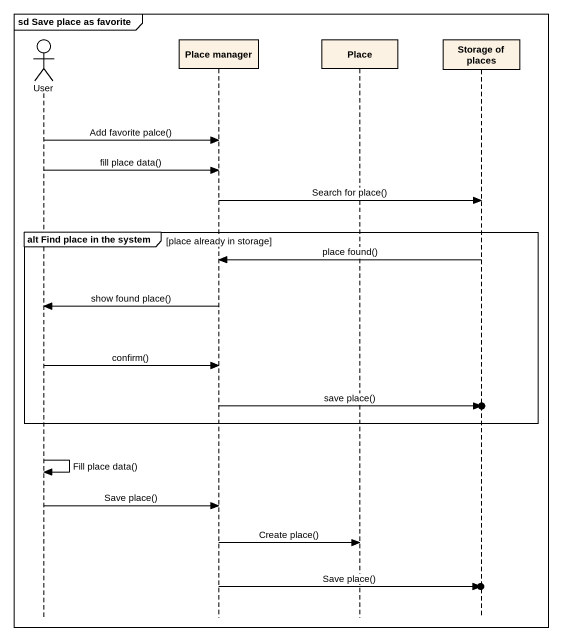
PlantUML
@startuml
mainframe sd Save place as favorite
hide footbox
actor User
participant "Place manager" as Place_manager
participant Place
participant "Storage of places" as Storage_of_places

User -> Place_manager : Add favorite palce()
User -> Place_manager : fill place data()
Place_manager -> Storage_of_places : Search for place()
group alt Find place in the system [place already in storage]
  Storage_of_places -> Place_manager : place found()
  Place_manager -> User : show found place()
  User -> Place_manager : confirm()
  Place_manager ->o] : save place()
end
User -> User : Fill place data()
User -> Place_manager : Save place()
Place_manager -> Place : Create place()
Place_manager ->o] : Save place()
@enduml
